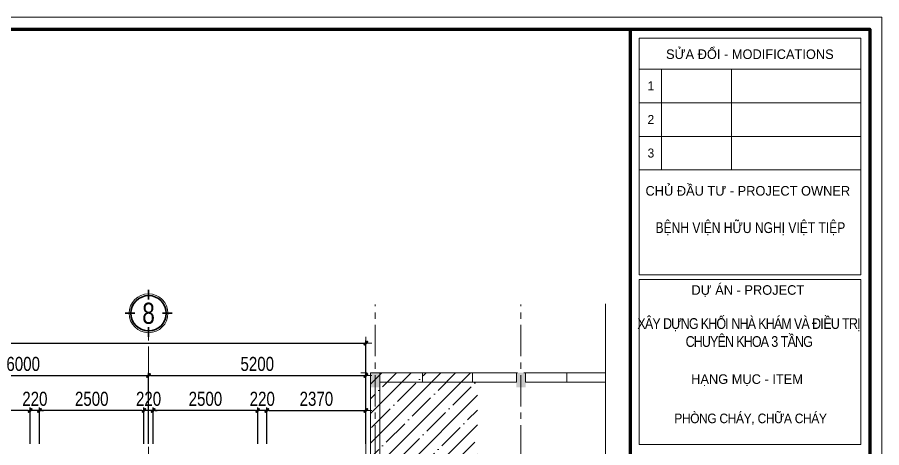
# Model space of a CAD drawing. Header units: millimetres. Extents: x 1109421 to 1726579, y -247837 to 144927.
# Drawn here: x 1580834 to 1601515, y -159016 to -148706 of the extents above; entities that cross this region are included whole.
import ezdxf
from ezdxf.enums import TextEntityAlignment as Align

# ---------------------------------------------------------------- set-up
doc = ezdxf.new("R2010")
doc.units = ezdxf.units.MM
doc.header["$LTSCALE"] = 600
doc.header["$MEASUREMENT"] = 0
doc.linetypes.add('CENTER', pattern=[2, 1.25, -0.25, 0.25, -0.25])
doc.layers.get('0').update_dxf_attribs({"lineweight": 0})
doc.layers.get('Defpoints').update_dxf_attribs({"lineweight": 0})
for name, color, linetype, lineweight in [('08. Net Text', 3, 'Continuous', 13), ('cat1', 30, 'Continuous', 50), ('dim', 144, 'Continuous', 13), ('hatch1', 136, 'Continuous', 9), ('Khungten_LCDI', 7, 'Continuous', 25), ('LC ISO', 153, 'Continuous', 13), ('LC Khac', 4, 'Continuous', 9), ('LC Text1', 3, 'Continuous', 20), ('thay1', 63, 'Continuous', 18), ('truc', 76, 'CENTER', 9)]:
    doc.layers.add(name, color=color, linetype=linetype, lineweight=lineweight)
doc.styles.add('EG 1', font='VHAVANB.TTF')
doc.styles.add('HOATBIF', font='hoatbif.shx', dxfattribs={"width": 0.8})
doc.styles.add('Khungten', font='VHAVAN.TTF', dxfattribs={"width": 0.9, "height": 5000})
doc.styles.add('Tahoma', font='tahoma.ttf')
doc.styles.add('Text Khung Ten', font='VHAVAN.TTF')
doc.styles.add('Title', font='VHBLACK.TTF')
doc.dimstyles.new('1-135', dxfattribs={"dimscale": 135, "dimtxt": 2.5, "dimasz": 0.35, "dimexe": 0.5, "dimexo": 0, "dimgap": 0.8, "dimtad": 1, "dimdec": 0, "dimzin": 0, "dimdsep": 46, "dimtxsty": 'HOATBIF', "dimblk1": 'DOT', "dimblk2": 'DOT', "dimsah": 1, "dimcen": -1, "dimdle": 1, "dimclrd": 256, "dimclre": 256, "dimclrt": 4, "dimadec": 3, "dimazin": 2, "dimtfac": 0.333333, "dimtdec": 0, "dimtix": 1, "dimtmove": 2, "dimatfit": 3, "dimldrblk": 'DOT', "dimfxl": 1, "dimtvp": 0.833333, "dimtolj": 1, "dimtzin": 0, "dimarcsym": 0})

# ---------------------------------------------------------------- blocks, each defined once
blk = doc.blocks.new('A$Cb3b0a436')
at = {"layer": 'Defpoints', "color": 0, "lineweight": 0}
blk.add_lwpolyline([(6.98, 0), (6.98, 297), (426.98, 297), (426.98, 0)], close=True, dxfattribs=at)
at = {"layer": 'Khungten_LCDI', "color": 5, "lineweight": 60}
blk.add_line((384.98, 295), (384.98, 2), dxfattribs=at)
at = {"layer": 'Khungten_LCDI', "color": 5, "lineweight": 25}
blk.add_line((424.98, 2), (424.98, 295), dxfattribs=at)
at = {"layer": 'Khungten_LCDI', "color": 9, "lineweight": 15}
for p, q in [((386.48, 288.33), (423.48, 288.33)), ((390.21, 288.33), (390.21, 271.49)), ((401.91, 288.33), (401.91, 271.49)), ((386.48, 282.72), (423.48, 282.72)), ((386.48, 277.1), (423.48, 277.1)), ((386.48, 271.49), (423.48, 271.49))]:
    blk.add_line(p, q, dxfattribs=at)
at = {"layer": 'Khungten_LCDI', "color": 5, "lineweight": 60}
blk.add_lwpolyline([(18.98, 2), (18.98, 295), (424.98, 295), (424.98, 2)], close=True, dxfattribs=at)
at = {"layer": 'Khungten_LCDI', "color": 9, "lineweight": 15}
for points in [[(386.48, 253.96), (423.48, 253.96), (423.48, 293.52), (386.48, 293.52)], [(386.48, 225.64), (423.48, 225.64), (423.48, 253.18), (386.48, 253.18)]]:
    blk.add_lwpolyline(points, close=True, dxfattribs=at)
at = {"color": 7, "style": 'Khungten'}
for s, p in [('söa ®æi - modifications', (404.98, 290.03)), ('chñ ®Çu t\xad - project owner', (404.64, 267.2)), ('dù ¸n - project', (404.64, 250.63)), ('h¹ng môc - item', (404.51, 235.74))]:
    blk.add_text(s, height=1.6, dxfattribs=at).set_placement(p, align=Align.CENTER)
at = {"color": 4, "attachment_point": 5, "style": 'Khungten'}
for s, insert, char_height, width in [('{\\f.VnArialH|b0|i0|c0|p34;\\W0.8;bÖnh viÖn h÷u nghÞ viÖt tiÖp}', (405.07, 261.65), 1.8, 32.9179), ('{\\f.VnArialH|b0|i0|c0|p34;\\W0.83;\\T0.9;x©y dùng khèi nhµ kh¸m vµ ®iÒu trÞ  \\Pchuyªn khoa 3 tÇng}', (404.8, 244.31), 1.8, 43.0788), ('{\\f.VnArialH|b0|i0|c0|p34;\\T0.95;PHßNG CH¸Y, CH÷A CH¸Y}', (405.07, 229.83), 1.6, 38.1543)]:
    blk.add_mtext(s, dxfattribs=dict(at, insert=insert, char_height=char_height, width=width))
at = {"color": 7, "style": 'Khungten', "width": 0.8}
for tag, p in [('REVISION', (413.97, 41.04)), ('NGAYHT', (414.44, 32.41))]:
    blk.add_attdef(tag, text='', height=2, dxfattribs=at).set_placement(p, align=Align.CENTER)
at = {"layer": '08. Net Text', "color": 7, "style": 'Text Khung Ten'}
blk.add_text('1', height=1.5, dxfattribs=at).set_placement((387.9, 284.79))
at = {"layer": '08. Net Text', "color": 7, "ltscale": 2, "style": 'Text Khung Ten'}
for s, p in [('2', (387.9, 279.17)), ('3', (387.9, 273.56))]:
    blk.add_text(s, height=1.5, dxfattribs=at).set_placement(p)
at = {"layer": 'LC Text1', "style": 'Title', "width": 1.485915}
for tag, p, p2 in [('TENBANVE1', (388.11, 59.64), (422.38, 59.64)), ('TENBANVE2', (388.11, 52.88), (422.38, 52.88))]:
    blk.add_attdef(tag, text='', height=2.5, dxfattribs=at).set_placement(p, p2, align=Align.FIT)
at = {"layer": 'LC Text1', "style": 'Title', "width": 0.7}
blk.add_attdef('SOBANVE', text='', height=2.5, dxfattribs=at).set_placement((414.6, 9.54), align=Align.CENTER)
blk = doc.blocks.new('t 2')
at = {"layer": 'LC Khac'}
for points in [[(-3380, -1984), (-3600, -1984), (-3600, -1634), (-3380, -1634)], [(110, -1984), (-110, -1984), (-110, -1634), (110, -1634)], [(-3600, -7448), (-3600, -7228), (-3250, -7228), (-3250, -7448)], [(-3380, -9544), (-3600, -9544), (-3600, -9324), (-3380, -9324)], [(110, -9544), (-110, -9544), (-110, -9324), (110, -9324)], [(-3380, -13058), (-3600, -13058), (-3600, -12838), (-3380, -12838)], [(-3380, -15934), (-3600, -15934), (-3600, -15714), (-3380, -15714)], [(110, -15934), (-110, -15934), (-110, -15714), (110, -15714)]]:
    blk.add_hatch(color=256, dxfattribs=at).paths.add_polyline_path(points)
at = {"layer": 'LC Khac', "ltscale": 5}
for p, q in [((-2630, -11344), (-2630, -14964)), ((-3380, -11829), (-1930, -11829)), ((-1880, -11829), (-1880, -14214)), ((-1880, -11829), (-1880, -11829)), ((-1610, -11829), (-1880, -11829)), ((-1610, -13369), (-1610, -11829)), ((-1560, -11829), (-110, -11829)), ((-110, -12094), (-110, -11829)), ((-3380, -12094), (-1930, -12094)), ((-1880, -12094), (-1880, -12094)), ((-1560, -12094), (-110, -12094)), ((-110, -15714), (-110, -12094)), ((-110, -12094), (110, -12094)), ((110, -15714), (110, -12094)), ((-3380, -12359), (-1930, -12359)), ((-1880, -12359), (-1880, -12359)), ((-1560, -12359), (-110, -12359)), ((-3380, -12624), (-1930, -12624)), ((-1560, -12624), (-110, -12624)), ((-3380, -12889), (-1930, -12889)), ((-1560, -12889), (-110, -12889)), ((-3380, -13154), (-1930, -13154)), ((-1610, -13369), (-110, -13104)), ((-1610, -13419), (-110, -13154)), ((-1560, -13154), (-398, -13154)), ((-3380, -13419), (-1930, -13419)), ((-1610, -14214), (-1610, -13419)), ((-1560, -13419), (-110, -13419)), ((-860, -14964), (-860, -13419)), ((-3380, -13684), (-1930, -13684)), ((-1560, -13684), (-110, -13684)), ((-3380, -13949), (-1930, -13949)), ((-1560, -13949), (-110, -13949)), ((-3380, -14214), (-1930, -14214)), ((-1880, -14214), (-1610, -14214)), ((-1560, -14214), (-110, -14214)), ((-1560, -14214), (-110, -14214)), ((-2630, -14964), (-860, -14964))]:
    blk.add_line(p, q, dxfattribs=at)
for points in [[(-3381, -7444), (-3601, -7444), (-3601, -1637), (-3381, -1637)], [(-3380, -1854), (-2360, -1854), (-2360, -1634), (-3380, -1634)], [(-2360, -1854), (-1160, -1854), (-1160, -1634), (-2360, -1634)], [(-1160, -1854), (-110, -1854), (-110, -1634), (-1160, -1634)], [(110, -1854), (1100, -1854), (1100, -1634), (110, -1634)], [(1100, -1854), (2019, -1854), (2019, -1634), (1100, -1634)], [(-3601, -7444), (-3380, -7444), (-3380, -9544), (-3601, -9544)], [(-3600, -12838), (-3380, -12838), (-3380, -9544), (-3600, -9544)], [(-3600, -13058), (-3600, -14214), (-3380, -14214), (-3380, -13058)], [(-3380, -15934), (-110, -15934), (-110, -15714), (-3380, -15714)], [(110, -15934), (1145, -15934), (1145, -15714), (110, -15714)]]:
    blk.add_lwpolyline(points, close=True, dxfattribs=at)
for points in [[(2019, -10438), (-3380, -10438), (-3380, -10658), (2019, -10658)], [(-860, -13287), (-860, -14964), (-2630, -14964), (-2630, -11344), (-860, -11344), (-860, -13236)], [(-1560, -13411), (-1560, -14264), (-1930, -14264), (-1930, -11779), (-1560, -11779), (-1560, -13360)], [(-3380, -13154), (-2630, -13419), (-1880, -13154)], [(-1610, -13552), (-860, -13287), (-110, -13552)]]:
    blk.add_lwpolyline(points, dxfattribs=at)
at = {"layer": 'thay1', "ltscale": 5}
blk.add_lwpolyline([(2019, 15), (2019, -7089), (2447, -7089), (1812, -7342), (2019, -7342), (2019, -16886)], dxfattribs=at)
at = {"layer": 'truc'}
for p, q in [((-3490, -16837), (-3490, 0)), ((0, -16837), (0, 0)), ((1825, -7337), (-3881, -7338)), ((2019, -9437), (-3881, -9438)), ((2023, -12938), (-3881, -12938)), ((2019, -15934), (-3600, -15934))]:
    blk.add_line(p, q, dxfattribs=at)
blk.add_lwpolyline([(2019, -1634), (-3881, -1634)], dxfattribs=at)
blk = doc.blocks.new('DOT')
at = {"layer": 'dim'}
for p, q in [((-3, 0), (3, 0)), ((-1, -1), (1, 1))]:
    blk.add_line(p, q, dxfattribs=at)
blk.add_lwpolyline([(0.5, 1), (-1, -0.5), (-0.5, -1), (1, 0.5)], close=True, dxfattribs=at)
blk = doc.blocks.new('*D1505')
at = {"layer": 'Defpoints', "color": 0, "transparency": 16777216}
for p in [(1583975, -157288), (1577975, -158926), (1583975, -158926)]:
    blk.add_point(p, dxfattribs=at)
at = {"layer": 'dim', "lineweight": -2, "transparency": 16777216}
for p, q in [((1577975, -158926), (1577975, -157221)), ((1578022, -157288), (1583927, -157288)), ((1583975, -158926), (1583975, -157221))]:
    blk.add_line(p, q, dxfattribs=at)
at = {"layer": 'dim', "lineweight": -2, "transparency": 16777216, "xscale": 47.25, "yscale": 47.25, "zscale": 47.25, "rotation": 180}
blk.add_blockref('DOT', (1577975, -157288), dxfattribs=at)
at = {"layer": 'dim', "lineweight": -2, "transparency": 16777216, "xscale": 47.25, "yscale": 47.25, "zscale": 47.25}
blk.add_blockref('DOT', (1583975, -157288), dxfattribs=at)
at = {"layer": 'dim', "color": 4, "transparency": 16777216, "insert": (1580975, -157011), "char_height": 337.5, "attachment_point": 5, "style": 'HOATBIF'}
blk.add_mtext('\\A1;6000', dxfattribs=at)
blk = doc.blocks.new('_Dot')
at = {"color": 0, "linetype": 'ByBlock', "lineweight": -2}
blk.add_line((-0.5, 0), (-1, 0), dxfattribs=at)
at = {"color": 0, "linetype": 'ByBlock', "const_width": 0.5}
blk.add_lwpolyline([(-0.25, 0, 1), (0.25, 0, 1)], format="xyb", close=True, dxfattribs=at)
blk = doc.blocks.new('KyHieu TrucDinhVi')
at = {"color": 7, "lineweight": 30}
for p, q in [((0, 2.36), (0, 4)), ((-2.36, 0), (-4, 0)), ((2.36, 0), (4, 0)), ((0, -2.36), (0, -4))]:
    blk.add_line(p, q, dxfattribs=at)
blk.add_circle((0, 0), 3.3)
blk.add_circle((0, 0), 3, dxfattribs=at)
at = {"ltscale": 20, "style": 'Tahoma'}
blk.add_attdef('AA', text='', height=3, dxfattribs=at).set_placement((0, 0), align=Align.MIDDLE_CENTER)
blk = doc.blocks.new('*D1507')
at = {"layer": 'Defpoints', "color": 0, "transparency": 16777216}
for p in [(1586585, -158124), (1586585, -158926), (1586805, -158926)]:
    blk.add_point(p, dxfattribs=at)
at = {"layer": 'dim', "lineweight": -2, "transparency": 16777216}
for p, q in [((1586537, -158124), (1586490, -158124)), ((1586585, -158926), (1586585, -158056)), ((1586805, -158124), (1586585, -158124)), ((1586805, -158926), (1586805, -158056)), ((1586852, -158124), (1586899, -158124))]:
    blk.add_line(p, q, dxfattribs=at)
at = {"layer": 'dim', "lineweight": -2, "transparency": 16777216, "xscale": 47.25, "yscale": 47.25, "zscale": 47.25}
blk.add_blockref('DOT', (1586585, -158124), dxfattribs=at)
at = {"layer": 'dim', "lineweight": -2, "transparency": 16777216, "xscale": 47.25, "yscale": 47.25, "zscale": 47.25, "rotation": 180}
blk.add_blockref('DOT', (1586805, -158124), dxfattribs=at)
at = {"layer": 'dim', "color": 4, "transparency": 16777216, "insert": (1586695, -157847), "char_height": 337.5, "attachment_point": 5, "style": 'HOATBIF'}
blk.add_mtext('\\A1;220', dxfattribs=at)
blk = doc.blocks.new('*D1508')
at = {"layer": 'Defpoints', "color": 0, "transparency": 16777216}
for p in [(1584085, -158124), (1584085, -158926), (1586585, -158926)]:
    blk.add_point(p, dxfattribs=at)
at = {"layer": 'dim', "lineweight": -2, "transparency": 16777216}
for p, q in [((1584085, -158926), (1584085, -158056)), ((1586537, -158124), (1584132, -158124)), ((1586585, -158926), (1586585, -158056))]:
    blk.add_line(p, q, dxfattribs=at)
at = {"layer": 'dim', "lineweight": -2, "transparency": 16777216, "xscale": 47.25, "yscale": 47.25, "zscale": 47.25, "rotation": 180}
blk.add_blockref('DOT', (1584085, -158124), dxfattribs=at)
at = {"layer": 'dim', "lineweight": -2, "transparency": 16777216, "xscale": 47.25, "yscale": 47.25, "zscale": 47.25}
blk.add_blockref('DOT', (1586585, -158124), dxfattribs=at)
at = {"layer": 'dim', "color": 4, "transparency": 16777216, "insert": (1585335, -157847), "char_height": 337.5, "attachment_point": 5, "style": 'HOATBIF'}
blk.add_mtext('\\A1;2500', dxfattribs=at)
blk = doc.blocks.new('*D1509')
at = {"layer": 'Defpoints', "color": 0, "transparency": 16777216}
for p in [(1583865, -158124), (1583865, -158926), (1584085, -158926)]:
    blk.add_point(p, dxfattribs=at)
at = {"layer": 'dim', "lineweight": -2, "transparency": 16777216}
for p, q in [((1583817, -158124), (1583770, -158124)), ((1583865, -158926), (1583865, -158056)), ((1584085, -158124), (1583865, -158124)), ((1584085, -158926), (1584085, -158056)), ((1584132, -158124), (1584179, -158124))]:
    blk.add_line(p, q, dxfattribs=at)
at = {"layer": 'dim', "lineweight": -2, "transparency": 16777216, "xscale": 47.25, "yscale": 47.25, "zscale": 47.25}
blk.add_blockref('DOT', (1583865, -158124), dxfattribs=at)
at = {"layer": 'dim', "lineweight": -2, "transparency": 16777216, "xscale": 47.25, "yscale": 47.25, "zscale": 47.25, "rotation": 180}
blk.add_blockref('DOT', (1584085, -158124), dxfattribs=at)
at = {"layer": 'dim', "color": 4, "transparency": 16777216, "insert": (1583975, -157847), "char_height": 337.5, "attachment_point": 5, "style": 'HOATBIF'}
blk.add_mtext('\\A1;220', dxfattribs=at)
blk = doc.blocks.new('*D1510')
at = {"layer": 'Defpoints', "color": 0, "transparency": 16777216}
for p in [(1581365, -158124), (1581365, -158926), (1583865, -158926)]:
    blk.add_point(p, dxfattribs=at)
at = {"layer": 'dim', "lineweight": -2, "transparency": 16777216}
for p, q in [((1581365, -158926), (1581365, -158056)), ((1583817, -158124), (1581412, -158124)), ((1583865, -158926), (1583865, -158056))]:
    blk.add_line(p, q, dxfattribs=at)
at = {"layer": 'dim', "lineweight": -2, "transparency": 16777216, "xscale": 47.25, "yscale": 47.25, "zscale": 47.25, "rotation": 180}
blk.add_blockref('DOT', (1581365, -158124), dxfattribs=at)
at = {"layer": 'dim', "lineweight": -2, "transparency": 16777216, "xscale": 47.25, "yscale": 47.25, "zscale": 47.25}
blk.add_blockref('DOT', (1583865, -158124), dxfattribs=at)
at = {"layer": 'dim', "color": 4, "transparency": 16777216, "insert": (1582615, -157847), "char_height": 337.5, "attachment_point": 5, "style": 'HOATBIF'}
blk.add_mtext('\\A1;2500', dxfattribs=at)
blk = doc.blocks.new('*D1511')
at = {"layer": 'Defpoints', "color": 0, "transparency": 16777216}
for p in [(1581145, -158124), (1581145, -158926), (1581365, -158926)]:
    blk.add_point(p, dxfattribs=at)
at = {"layer": 'dim', "lineweight": -2, "transparency": 16777216}
for p, q in [((1581097, -158124), (1581050, -158124)), ((1581145, -158926), (1581145, -158056)), ((1581365, -158124), (1581145, -158124)), ((1581365, -158926), (1581365, -158056)), ((1581412, -158124), (1581459, -158124))]:
    blk.add_line(p, q, dxfattribs=at)
at = {"layer": 'dim', "lineweight": -2, "transparency": 16777216, "xscale": 47.25, "yscale": 47.25, "zscale": 47.25}
blk.add_blockref('DOT', (1581145, -158124), dxfattribs=at)
at = {"layer": 'dim', "lineweight": -2, "transparency": 16777216, "xscale": 47.25, "yscale": 47.25, "zscale": 47.25, "rotation": 180}
blk.add_blockref('DOT', (1581365, -158124), dxfattribs=at)
at = {"layer": 'dim', "color": 4, "transparency": 16777216, "insert": (1581255, -157847), "char_height": 337.5, "attachment_point": 5, "style": 'HOATBIF'}
blk.add_mtext('\\A1;220', dxfattribs=at)
blk = doc.blocks.new('*D1512')
at = {"layer": 'Defpoints', "color": 0, "transparency": 16777216}
for p in [(1576595, -158124), (1576595, -158926), (1581145, -158926)]:
    blk.add_point(p, dxfattribs=at)
at = {"layer": 'dim', "lineweight": -2, "transparency": 16777216}
for p, q in [((1576595, -158926), (1576595, -158056)), ((1581097, -158124), (1576642, -158124)), ((1581145, -158926), (1581145, -158056))]:
    blk.add_line(p, q, dxfattribs=at)
at = {"layer": 'dim', "lineweight": -2, "transparency": 16777216, "xscale": 47.25, "yscale": 47.25, "zscale": 47.25, "rotation": 180}
blk.add_blockref('DOT', (1576595, -158124), dxfattribs=at)
at = {"layer": 'dim', "lineweight": -2, "transparency": 16777216, "xscale": 47.25, "yscale": 47.25, "zscale": 47.25}
blk.add_blockref('DOT', (1581145, -158124), dxfattribs=at)
at = {"layer": 'dim', "color": 4, "transparency": 16777216, "insert": (1578870, -157847), "char_height": 337.5, "attachment_point": 5, "style": 'HOATBIF'}
blk.add_mtext('\\A1;4550', dxfattribs=at)
blk = doc.blocks.new('*D1551')
at = {"layer": 'Defpoints', "color": 0, "transparency": 16777216}
for p in [(1589175, -156513), (1547375, -158926), (1589175, -158926)]:
    blk.add_point(p, dxfattribs=at)
at = {"layer": 'dim', "lineweight": -2, "transparency": 16777216}
for p, q in [((1547375, -158926), (1547375, -156446)), ((1547422, -156513), (1589127, -156513)), ((1589175, -158926), (1589175, -156446))]:
    blk.add_line(p, q, dxfattribs=at)
at = {"layer": 'dim', "lineweight": -2, "transparency": 16777216, "xscale": 47.25, "yscale": 47.25, "zscale": 47.25, "rotation": 180}
blk.add_blockref('DOT', (1547375, -156513), dxfattribs=at)
at = {"layer": 'dim', "lineweight": -2, "transparency": 16777216, "xscale": 47.25, "yscale": 47.25, "zscale": 47.25}
blk.add_blockref('DOT', (1589175, -156513), dxfattribs=at)
at = {"layer": 'dim', "color": 4, "transparency": 16777216, "insert": (1569324, -156237), "char_height": 337.5, "attachment_point": 5, "style": 'HOATBIF'}
blk.add_mtext('\\A1;41800', dxfattribs=at)
blk = doc.blocks.new('*D1552')
at = {"layer": 'Defpoints', "color": 0, "transparency": 16777216}
for p in [(1589175, -157288), (1583975, -158926), (1589175, -158926)]:
    blk.add_point(p, dxfattribs=at)
at = {"layer": 'dim', "lineweight": -2, "transparency": 16777216}
for p, q in [((1583975, -158926), (1583975, -157221)), ((1584022, -157288), (1589127, -157288)), ((1589175, -158926), (1589175, -157221))]:
    blk.add_line(p, q, dxfattribs=at)
at = {"layer": 'dim', "lineweight": -2, "transparency": 16777216, "xscale": 47.25, "yscale": 47.25, "zscale": 47.25, "rotation": 180}
blk.add_blockref('DOT', (1583975, -157288), dxfattribs=at)
at = {"layer": 'dim', "lineweight": -2, "transparency": 16777216, "xscale": 47.25, "yscale": 47.25, "zscale": 47.25}
blk.add_blockref('DOT', (1589175, -157288), dxfattribs=at)
at = {"layer": 'dim', "color": 4, "transparency": 16777216, "insert": (1586575, -157011), "char_height": 337.5, "attachment_point": 5, "style": 'HOATBIF'}
blk.add_mtext('\\A1;5200', dxfattribs=at)
blk = doc.blocks.new('*D1553')
at = {"layer": 'Defpoints', "color": 0, "transparency": 16777216}
for p in [(1589175, -158124), (1586805, -158926), (1589175, -158926)]:
    blk.add_point(p, dxfattribs=at)
at = {"layer": 'dim', "lineweight": -2, "transparency": 16777216}
for p, q in [((1586805, -158926), (1586805, -158056)), ((1586852, -158124), (1589127, -158124)), ((1589175, -158926), (1589175, -158056))]:
    blk.add_line(p, q, dxfattribs=at)
at = {"layer": 'dim', "lineweight": -2, "transparency": 16777216, "xscale": 47.25, "yscale": 47.25, "zscale": 47.25, "rotation": 180}
blk.add_blockref('DOT', (1586805, -158124), dxfattribs=at)
at = {"layer": 'dim', "lineweight": -2, "transparency": 16777216, "xscale": 47.25, "yscale": 47.25, "zscale": 47.25}
blk.add_blockref('DOT', (1589175, -158124), dxfattribs=at)
at = {"layer": 'dim', "color": 4, "transparency": 16777216, "insert": (1587990, -157847), "char_height": 337.5, "attachment_point": 5, "style": 'HOATBIF'}
blk.add_mtext('\\A1;2370', dxfattribs=at)

msp = doc.modelspace()

# ---------------------------------------------------------------- hatches: boundary and pattern name
at = {"layer": 'hatch1'}
h = msp.add_hatch(dxfattribs=at)
h.set_pattern_fill('ANSI35', color=256, scale=2000)
h.set_pattern_definition([(45, (-500721.65, -214567.04), (-353.55339, 353.55339), []), (45, (-500368.1, -214567.04), (-353.55339, 353.55339), [625, -125, 0, -125])])
h.paths.add_polyline_path([(1591846.4, -157225.7), (1589284.6, -157225.7), (1589284.6, -171522.7), (1591846.4, -171522.7)])
h.paths.add_polyline_path([(1589717.8, -164631.6), (1591405.4, -164631.6), (1591405.4, -163908.4), (1589717.8, -163908.4)], flags=24)
h.paths.add_polyline_path([(1589319.7, -164112), (1591827, -164112), (1591827, -163380.6), (1589319.7, -163380.6)], flags=24)

# ---------------------------------------------------------------- linework, layer by layer
at = {"layer": 'truc'}
for p, q in [((1583974.6, -176545), (1583974.6, -156359.2)), ((1589174.6, -176301.5), (1589174.6, -156359.2))]:
    msp.add_line(p, q, dxfattribs=at)

# ---------------------------------------------------------------- block references
at = {"xscale": 143.35021493995, "yscale": 143.35021493995, "zscale": 143.35021493995}
msp.add_blockref('A$Cb3b0a436', (1540306.6, -191281.2), dxfattribs=at)
at = {"layer": 'cat1'}
msp.add_blockref('t 2', (1592885, -155588.3), dxfattribs=at)
at = {"layer": 'LC ISO'}
ref = msp.add_blockref('KyHieu TrucDinhVi', (1583974.6, -155795.9), dxfattribs=dict(at, xscale=140.8352653944289, yscale=140.8352653944289, zscale=140.8352653944289))
ref.add_attrib('AA', '8', dxfattribs={"layer": '0', "ltscale": 20, "height": 507, "style": 'EG 1', "width": 0.8}).set_placement((1583974.6, -155795.9), align=Align.MIDDLE_CENTER)

# ---------------------------------------------------------------- dimensions: what is measured, and where the dimension line sits
at = {"layer": 'dim'}
dim = msp.add_linear_dim(base=(1589174.6, -156513.5), p1=(1547374.6, -158925.9), p2=(1589174.6, -158925.9), dimstyle='1-135', dxfattribs=at)
dim.commit()
dim.dimension.update_dxf_attribs({"geometry": '*D1551', "text_midpoint": (1569324.2, -156236.7), "dimtype": 160})
for base, p1, p2, picture, middle in [((1583974.6, -157288.2), (1577974.6, -158925.9), (1583974.6, -158925.9), '*D1505', (1580974.6, -157011.4)), ((1589174.6, -157288.2), (1583974.6, -158925.9), (1589174.6, -158925.9), '*D1552', (1586574.6, -157011.4)), ((1576594.6, -158123.6), (1581144.6, -158925.9), (1576594.6, -158925.9), '*D1512', (1578869.6, -157846.8)), ((1581144.6, -158123.6), (1581364.6, -158925.9), (1581144.6, -158925.9), '*D1511', (1581254.6, -157846.8)), ((1581364.6, -158123.6), (1583864.6, -158925.9), (1581364.6, -158925.9), '*D1510', (1582614.6, -157846.8)), ((1583864.6, -158123.6), (1584084.6, -158925.9), (1583864.6, -158925.9), '*D1509', (1583974.6, -157846.8)), ((1584084.6, -158123.6), (1586584.6, -158925.9), (1584084.6, -158925.9), '*D1508', (1585334.6, -157846.8)), ((1586584.6, -158123.6), (1586804.6, -158925.9), (1586584.6, -158925.9), '*D1507', (1586694.6, -157846.8)), ((1589174.6, -158123.6), (1586804.6, -158925.9), (1589174.6, -158925.9), '*D1553', (1587989.6, -157846.8))]:
    dim = msp.add_linear_dim(base=base, p1=p1, p2=p2, dimstyle='1-135', dxfattribs=at)
    dim.commit()
    dim.dimension.update_dxf_attribs({"geometry": picture, "text_midpoint": middle})

doc.saveas('drawing.dxf')
